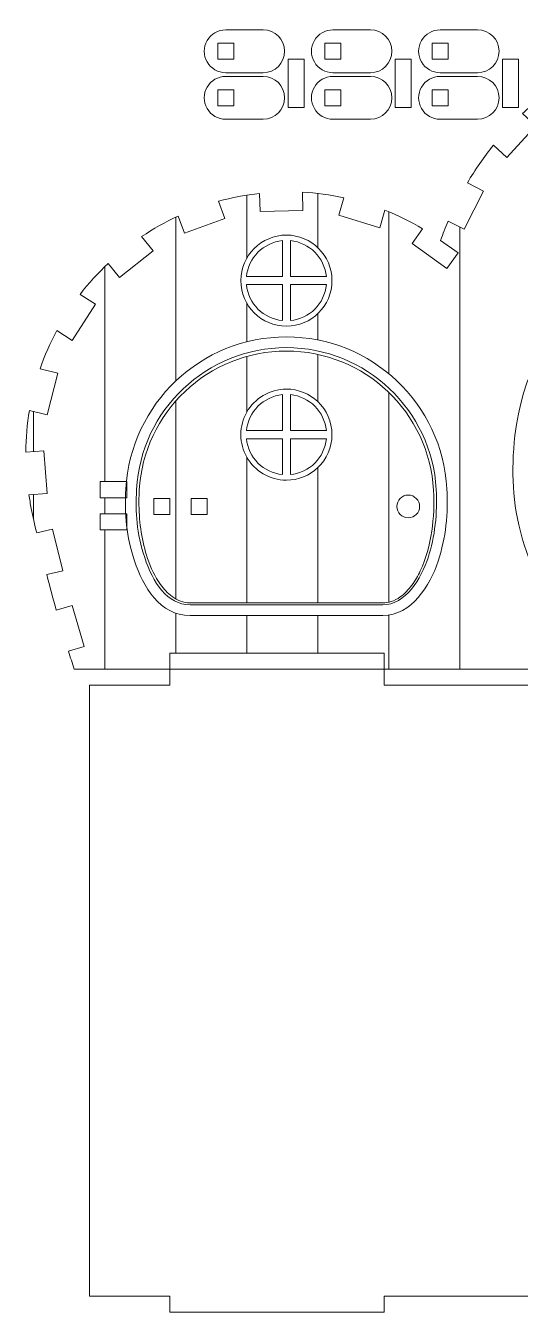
# Model space of a CAD drawing. Header units: millimetres. Extents: x -215 to 215, y -181 to 181.
# Drawn here: x -214.6 to -122.3, y -179.7 to 60.4 of the extents above; entities that cross this region are included whole.
import ezdxf

# ---------------------------------------------------------------- set-up
doc = ezdxf.new("R2010")
doc.units = ezdxf.units.MM
doc.header["$MEASUREMENT"] = 0
doc.layers.add('Camada 1', color=7, linetype='Continuous')

msp = doc.modelspace()

# ---------------------------------------------------------------- linework, layer by layer
at = {"layer": 'Camada 1', "color": 250, "lineweight": 20}
for points in [[(-165.6465, 45.1227), (-162.6465, 45.1227), (-162.6465, 54.1227), (-165.6465, 54.1227), (-165.6465, 45.1227)], [(-145.644, 45.1227), (-142.644, 45.1227), (-142.644, 54.1227), (-145.644, 54.1227), (-145.644, 45.1227)], [(-125.6415, 45.1227), (-122.6415, 45.1227), (-122.6415, 54.1227), (-125.6415, 54.1227), (-125.6415, 45.1227)]]:
    msp.add_lwpolyline(points, close=True, dxfattribs=at)
for points, knots in [([(-60.5474, -59.7019), (-60.5474, -59.7019), (-13.3852, -59.7019), (-13.3852, -59.7019), (-13.3852, -59.7019), (-13.3852, -59.7019), (-13.3852, -56.7019), (-13.3852, -56.7019), (-13.3852, -56.7019), (-13.3852, -56.7019), (26.6148, -56.7019), (26.6148, -56.7019), (26.6148, -56.7019), (26.6148, -56.7019), (26.6148, -59.7019), (26.6148, -59.7019), (26.6148, -59.7019), (26.6148, -59.7019), (44.4526, -59.7019), (44.4526, -59.7019), (44.4526, -59.7019), (44.8131, -58.5921), (45.1669, -57.4801), (45.5141, -56.366), (45.5141, -56.366), (45.5141, -56.366), (42.5714, -55.4935), (42.5714, -55.4935), (42.5714, -55.4935), (42.5714, -55.4935), (44.8456, -47.8235), (44.8456, -47.8235), (44.8456, -47.8235), (44.8456, -47.8235), (47.7883, -48.6961), (47.7883, -48.6961), (47.7883, -48.6961), (48.4104, -46.4871), (49.0062, -44.2709), (49.5757, -42.0478), (49.5757, -42.0478), (49.5757, -42.0478), (46.5931, -41.3266), (46.5931, -41.3266), (46.5931, -41.3266), (46.5931, -41.3266), (48.4732, -33.5507), (48.4732, -33.5507), (48.4732, -33.5507), (48.4732, -33.5507), (51.4539, -34.2714), (51.4539, -34.2714), (51.4539, -34.2714), (51.7991, -32.7509), (52.132, -31.2277), (52.4526, -29.7019), (52.4526, -29.7019), (52.6285, -28.8647), (52.7825, -28.0231), (52.9143, -27.1778), (52.9143, -27.1778), (52.9143, -27.1778), (49.5143, -26.9242), (49.5143, -26.9242), (49.5143, -26.9242), (49.5143, -26.9242), (50.1093, -18.9464), (50.1093, -18.9464), (50.1093, -18.9464), (50.1093, -18.9464), (53.4979, -19.1992), (53.4979, -19.1992), (53.4979, -19.1992), (53.4752, -16.5892), (53.244, -13.9853), (52.8065, -11.4122), (52.8065, -11.4122), (52.8065, -11.4122), (49.5007, -12.2521), (49.5007, -12.2521), (49.5007, -12.2521), (49.5007, -12.2521), (47.5307, -4.4985), (47.5307, -4.4985), (47.5307, -4.4985), (47.5307, -4.4985), (50.8262, -3.6612), (50.8262, -3.6612), (50.8262, -3.6612), (49.9758, -1.1936), (48.9296, 1.2021), (47.6977, 3.5031), (47.6977, 3.5031), (47.6977, 3.5031), (44.8289, 1.6564), (44.8289, 1.6564), (44.8289, 1.6564), (44.8289, 1.6564), (40.4987, 8.3832), (40.4987, 8.3832), (40.4987, 8.3832), (40.4987, 8.3832), (43.3584, 10.224), (43.3584, 10.224), (43.3584, 10.224), (41.7684, 12.2939), (40.0155, 14.2334), (38.1165, 16.0241), (38.1165, 16.0241), (38.1165, 16.0241), (35.9822, 13.3615), (35.9822, 13.3615), (35.9822, 13.3615), (35.9822, 13.3615), (29.7401, 18.365), (29.7401, 18.365), (29.7401, 18.365), (29.7401, 18.365), (31.8675, 21.0191), (31.8675, 21.0191), (31.8675, 21.0191), (29.7024, 22.4769), (27.4243, 23.7595), (25.0549, 24.8544), (25.0549, 24.8544), (25.0549, 24.8544), (23.8765, 21.6515), (23.8765, 21.6515), (23.8765, 21.6515), (23.8765, 21.6515), (16.3685, 24.4138), (16.3685, 24.4138), (16.3685, 24.4138), (16.3685, 24.4138), (17.5431, 27.6063), (17.5431, 27.6063), (17.5431, 27.6063), (15.0271, 28.3011), (12.4597, 28.7938), (9.8652, 29.0796), (9.8652, 29.0796), (9.8652, 29.0796), (9.7649, 25.6681), (9.7649, 25.6681), (9.7649, 25.6681), (9.7649, 25.6681), (1.7683, 25.9033), (1.7683, 25.9033), (1.7683, 25.9033), (1.7683, 25.9033), (1.8683, 29.3035), (1.8683, 29.3035), (1.8683, 29.3035), (-0.7381, 29.1633), (-3.3291, 28.8151), (-5.88, 28.2622), (-5.88, 28.2622), (-5.88, 28.2622), (-4.8919, 24.9958), (-4.8919, 24.9958), (-4.8919, 24.9958), (-4.8919, 24.9958), (-12.5492, 22.6795), (-12.5492, 22.6795), (-12.5492, 22.6795), (-12.5492, 22.6795), (-13.534, 25.935), (-13.534, 25.935), (-13.534, 25.935), (-15.9609, 24.9744), (-18.3071, 23.8214), (-20.5504, 22.487), (-20.5504, 22.487), (-20.5504, 22.487), (-18.5765, 19.7039), (-18.5765, 19.7039), (-18.5765, 19.7039), (-18.5765, 19.7039), (-25.102, 15.0759), (-25.102, 15.0759), (-25.102, 15.0759), (-25.102, 15.0759), (-27.173, 17.996), (-27.173, 17.996), (-27.173, 17.996), (-27.173, 17.996), (-23.9129, 20.3081), (-23.9129, 20.3081), (-23.9129, 20.3081), (-24.3278, 21.4941), (-24.7799, 22.6667), (-25.2684, 23.8243), (-25.2684, 23.8243), (-25.2684, 23.8243), (-28.2893, 22.3047), (-28.2893, 22.3047), (-28.2893, 22.3047), (-28.2893, 22.3047), (-31.8843, 29.4515), (-31.8843, 29.4515), (-31.8843, 29.4515), (-31.8843, 29.4515), (-28.8633, 30.9711), (-28.8633, 30.9711), (-28.8633, 30.9711), (-30.3123, 33.4284), (-31.9347, 35.7793), (-33.7181, 38.0058), (-33.7181, 38.0058), (-33.7181, 38.0058), (-36.2106, 35.7205), (-36.2106, 35.7205), (-36.2106, 35.7205), (-36.2106, 35.7205), (-41.6171, 41.6171), (-41.6171, 41.6171), (-41.6171, 41.6171), (-41.6171, 41.6171), (-39.1246, 43.9024), (-39.1246, 43.9024), (-39.1246, 43.9024), (-41.1884, 45.8718), (-43.39, 47.6916), (-45.7127, 49.3478), (-45.7127, 49.3478), (-45.7127, 49.3478), (-47.488, 46.4698), (-47.488, 46.4698), (-47.488, 46.4698), (-47.488, 46.4698), (-54.2968, 50.6698), (-54.2968, 50.6698), (-54.2968, 50.6698), (-54.2968, 50.6698), (-52.5215, 53.5479), (-52.5215, 53.5479), (-52.5215, 53.5479), (-55.0439, 54.8804), (-57.6581, 56.0313), (-60.3442, 56.9919), (-60.3442, 56.9919), (-60.3442, 56.9919), (-61.268, 53.7389), (-61.268, 53.7389), (-61.268, 53.7389), (-61.268, 53.7389), (-68.9637, 55.9245), (-68.9637, 55.9245), (-68.9637, 55.9245), (-68.9637, 55.9245), (-68.0399, 59.1774), (-68.0399, 59.1774), (-68.0399, 59.1774), (-70.8299, 59.7721), (-73.6588, 60.167), (-76.505, 60.3592), (-76.505, 60.3592), (-76.505, 60.3592), (-76.5074, 56.9776), (-76.5074, 56.9776), (-76.5074, 56.9776), (-76.5074, 56.9776), (-84.5074, 56.9833), (-84.5074, 56.9833), (-84.5074, 56.9833), (-84.5074, 56.9833), (-84.505, 60.3649), (-84.505, 60.3649), (-84.505, 60.3649), (-87.3515, 60.1767), (-90.181, 59.7858), (-92.9719, 59.1951), (-92.9719, 59.1951), (-92.9719, 59.1951), (-92.0526, 55.9408), (-92.0526, 55.9408), (-92.0526, 55.9408), (-92.0526, 55.9408), (-99.7514, 53.7661), (-99.7514, 53.7661), (-99.7514, 53.7661), (-99.7514, 53.7661), (-100.6706, 57.0204), (-100.6706, 57.0204), (-100.6706, 57.0204), (-103.3581, 56.0636), (-105.9739, 54.9164), (-108.4982, 53.5875), (-108.4982, 53.5875), (-108.4982, 53.5875), (-106.7269, 50.7069), (-106.7269, 50.7069), (-106.7269, 50.7069), (-106.7269, 50.7069), (-113.5416, 46.5165), (-113.5416, 46.5165), (-113.5416, 46.5165), (-113.5416, 46.5165), (-115.3129, 49.3971), (-115.3129, 49.3971), (-115.3129, 49.3971), (-117.638, 47.7441), (-119.8422, 45.9275), (-121.9087, 43.961), (-121.9087, 43.961), (-121.9087, 43.961), (-119.4195, 41.6721), (-119.4195, 41.6721), (-119.4195, 41.6721), (-119.4195, 41.6721), (-124.8343, 35.7832), (-124.8343, 35.7832), (-124.8343, 35.7832), (-124.8343, 35.7832), (-127.3236, 38.072), (-127.3236, 38.072), (-127.3236, 38.072), (-129.1101, 35.848), (-130.7358, 33.4995), (-132.1883, 31.0442), (-132.1883, 31.0442), (-132.1883, 31.0442), (-129.1695, 29.5203), (-129.1695, 29.5203), (-129.1695, 29.5203), (-129.1695, 29.5203), (-132.7746, 22.3787), (-132.7746, 22.3787), (-132.7746, 22.3787), (-132.7746, 22.3787), (-135.7933, 23.9025), (-135.7933, 23.9025), (-135.7933, 23.9025), (-136.2942, 22.7204), (-136.757, 21.5224), (-137.181, 20.3106), (-137.181, 20.3106), (-137.181, 20.3106), (-133.918, 17.996), (-133.918, 17.996), (-133.918, 17.996), (-133.918, 17.996), (-135.9893, 15.076), (-135.9893, 15.076), (-135.9893, 15.076), (-135.9893, 15.076), (-142.5143, 19.7045), (-142.5143, 19.7045), (-142.5143, 19.7045), (-142.5143, 19.7045), (-140.5417, 22.4854), (-140.5417, 22.4854), (-140.5417, 22.4854), (-142.785, 23.82), (-145.1313, 24.9732), (-147.5583, 25.934), (-147.5583, 25.934), (-147.5583, 25.934), (-148.5423, 22.6816), (-148.5423, 22.6816), (-148.5423, 22.6816), (-148.5423, 22.6816), (-156.1996, 24.9983), (-156.1996, 24.9983), (-156.1996, 24.9983), (-156.1996, 24.9983), (-155.2122, 28.2617), (-155.2122, 28.2617), (-155.2122, 28.2617), (-157.7632, 28.8147), (-160.3543, 29.1631), (-162.9608, 29.3034), (-162.9608, 29.3034), (-162.9608, 29.3034), (-162.861, 25.9068), (-162.861, 25.9068), (-162.861, 25.9068), (-162.861, 25.9068), (-170.8575, 25.6718), (-170.8575, 25.6718), (-170.8575, 25.6718), (-170.8575, 25.6718), (-170.9577, 29.0798), (-170.9577, 29.0798), (-170.9577, 29.0798), (-173.5522, 28.7941), (-176.1198, 28.3016), (-178.6359, 27.6069), (-178.6359, 27.6069), (-178.6359, 27.6069), (-177.4626, 24.4178), (-177.4626, 24.4178), (-177.4626, 24.4178), (-177.4626, 24.4178), (-184.9705, 21.6555), (-184.9705, 21.6555), (-184.9705, 21.6555), (-184.9705, 21.6555), (-186.1478, 24.8553), (-186.1478, 24.8553), (-186.1478, 24.8553), (-188.5173, 23.7604), (-190.7956, 22.4779), (-192.9608, 21.0201), (-192.9608, 21.0201), (-192.9608, 21.0201), (-190.8355, 18.3688), (-190.8355, 18.3688), (-190.8355, 18.3688), (-190.8355, 18.3688), (-197.0775, 13.3651), (-197.0775, 13.3651), (-197.0775, 13.3651), (-197.0775, 13.3651), (-199.21, 16.0254), (-199.21, 16.0254), (-199.21, 16.0254), (-201.1091, 14.2347), (-202.8622, 12.2951), (-204.4523, 10.2251), (-204.4523, 10.2251), (-204.4523, 10.2251), (-201.595, 8.386), (-201.595, 8.386), (-201.595, 8.386), (-201.595, 8.386), (-205.9249, 1.659), (-205.9249, 1.659), (-205.9249, 1.659), (-205.9249, 1.659), (-208.7918, 3.5043), (-208.7918, 3.5043), (-208.7918, 3.5043), (-210.024, 1.2032), (-211.0703, -1.1927), (-211.9207, -3.6605), (-211.9207, -3.6605), (-211.9207, -3.6605), (-208.6273, -4.497), (-208.6273, -4.497), (-208.6273, -4.497), (-208.6273, -4.497), (-210.5966, -12.2508), (-210.5966, -12.2508), (-210.5966, -12.2508), (-210.5966, -12.2508), (-213.9012, -11.4115), (-213.9012, -11.4115), (-213.9012, -11.4115), (-214.3388, -13.9848), (-214.57, -16.589), (-214.5927, -19.1992), (-214.5927, -19.1992), (-214.5927, -19.1992), (-211.2041, -18.9464), (-211.2041, -18.9464), (-211.2041, -18.9464), (-211.2041, -18.9464), (-210.6091, -26.9242), (-210.6091, -26.9242), (-210.6091, -26.9242), (-210.6091, -26.9242), (-214.0091, -27.1778), (-214.0091, -27.1778), (-214.0091, -27.1778), (-213.8773, -28.0231), (-213.7233, -28.8647), (-213.5474, -29.7019), (-213.5474, -29.7019), (-213.2268, -31.2277), (-212.8939, -32.7509), (-212.5487, -34.2714), (-212.5487, -34.2714), (-212.5487, -34.2714), (-209.568, -33.5507), (-209.568, -33.5507), (-209.568, -33.5507), (-209.568, -33.5507), (-207.6879, -41.3266), (-207.6879, -41.3266), (-207.6879, -41.3266), (-207.6879, -41.3266), (-210.6705, -42.0478), (-210.6705, -42.0478), (-210.6705, -42.0478), (-210.101, -44.2709), (-209.5052, -46.4871), (-208.8831, -48.6961), (-208.8831, -48.6961), (-208.8831, -48.6961), (-205.9404, -47.8235), (-205.9404, -47.8235), (-205.9404, -47.8235), (-205.9404, -47.8235), (-203.6662, -55.4935), (-203.6662, -55.4935), (-203.6662, -55.4935), (-203.6662, -55.4935), (-206.6089, -56.366), (-206.6089, -56.366), (-206.6089, -56.366), (-206.2617, -57.4801), (-205.9079, -58.5921), (-205.5474, -59.7019), (-205.5474, -59.7019), (-205.5474, -59.7019), (-187.7096, -59.7019), (-187.7096, -59.7019), (-187.7096, -59.7019), (-187.7096, -59.7019), (-187.7096, -56.7019), (-187.7096, -56.7019), (-187.7096, -56.7019), (-187.7096, -56.7019), (-147.7096, -56.7019), (-147.7096, -56.7019), (-147.7096, -56.7019), (-147.7096, -56.7019), (-147.7096, -59.7019), (-147.7096, -59.7019), (-147.7096, -59.7019), (-147.7096, -59.7019), (-100.5474, -59.7019), (-100.5474, -59.7019), (-100.5474, -59.7019), (-100.5474, -59.7019), (-100.5474, -56.7019), (-100.5474, -56.7019), (-100.5474, -56.7019), (-100.5474, -56.7019), (-60.5474, -56.7019), (-60.5474, -56.7019), (-60.5474, -56.7019), (-60.5474, -56.7019), (-60.5474, -59.7019), (-60.5474, -59.7019)], [0, 0, 0, 0, 0.00740741, 0.00740741, 0.00740741, 0.00740741, 0.01481481, 0.01481481, 0.01481481, 0.01481481, 0.02222222, 0.02222222, 0.02222222, 0.02222222, 0.02962963, 0.02962963, 0.02962963, 0.02962963, 0.03703704, 0.03703704, 0.03703704, 0.03703704, 0.04444444, 0.04444444, 0.04444444, 0.04444444, 0.05185185, 0.05185185, 0.05185185, 0.05185185, 0.05925926, 0.05925926, 0.05925926, 0.05925926, 0.06666667, 0.06666667, 0.06666667, 0.06666667, 0.07407407, 0.07407407, 0.07407407, 0.07407407, 0.08148148, 0.08148148, 0.08148148, 0.08148148, 0.08888889, 0.08888889, 0.08888889, 0.08888889, 0.0962963, 0.0962963, 0.0962963, 0.0962963, 0.1037037, 0.1037037, 0.1037037, 0.1037037, 0.11111111, 0.11111111, 0.11111111, 0.11111111, 0.11851852, 0.11851852, 0.11851852, 0.11851852, 0.12592593, 0.12592593, 0.12592593, 0.12592593, 0.13333333, 0.13333333, 0.13333333, 0.13333333, 0.14074074, 0.14074074, 0.14074074, 0.14074074, 0.14814815, 0.14814815, 0.14814815, 0.14814815, 0.15555556, 0.15555556, 0.15555556, 0.15555556, 0.16296296, 0.16296296, 0.16296296, 0.16296296, 0.17037037, 0.17037037, 0.17037037, 0.17037037, 0.17777778, 0.17777778, 0.17777778, 0.17777778, 0.18518519, 0.18518519, 0.18518519, 0.18518519, 0.19259259, 0.19259259, 0.19259259, 0.19259259, 0.2, 0.2, 0.2, 0.2, 0.20740741, 0.20740741, 0.20740741, 0.20740741, 0.21481481, 0.21481481, 0.21481481, 0.21481481, 0.22222222, 0.22222222, 0.22222222, 0.22222222, 0.22962963, 0.22962963, 0.22962963, 0.22962963, 0.23703704, 0.23703704, 0.23703704, 0.23703704, 0.24444444, 0.24444444, 0.24444444, 0.24444444, 0.25185185, 0.25185185, 0.25185185, 0.25185185, 0.25925926, 0.25925926, 0.25925926, 0.25925926, 0.26666667, 0.26666667, 0.26666667, 0.26666667, 0.27407407, 0.27407407, 0.27407407, 0.27407407, 0.28148148, 0.28148148, 0.28148148, 0.28148148, 0.28888889, 0.28888889, 0.28888889, 0.28888889, 0.2962963, 0.2962963, 0.2962963, 0.2962963, 0.3037037, 0.3037037, 0.3037037, 0.3037037, 0.31111111, 0.31111111, 0.31111111, 0.31111111, 0.31851852, 0.31851852, 0.31851852, 0.31851852, 0.32592593, 0.32592593, 0.32592593, 0.32592593, 0.33333333, 0.33333333, 0.33333333, 0.33333333, 0.34074074, 0.34074074, 0.34074074, 0.34074074, 0.34814815, 0.34814815, 0.34814815, 0.34814815, 0.35555556, 0.35555556, 0.35555556, 0.35555556, 0.36296296, 0.36296296, 0.36296296, 0.36296296, 0.37037037, 0.37037037, 0.37037037, 0.37037037, 0.37777778, 0.37777778, 0.37777778, 0.37777778, 0.38518519, 0.38518519, 0.38518519, 0.38518519, 0.39259259, 0.39259259, 0.39259259, 0.39259259, 0.4, 0.4, 0.4, 0.4, 0.40740741, 0.40740741, 0.40740741, 0.40740741, 0.41481481, 0.41481481, 0.41481481, 0.41481481, 0.42222222, 0.42222222, 0.42222222, 0.42222222, 0.42962963, 0.42962963, 0.42962963, 0.42962963, 0.43703704, 0.43703704, 0.43703704, 0.43703704, 0.44444444, 0.44444444, 0.44444444, 0.44444444, 0.45185185, 0.45185185, 0.45185185, 0.45185185, 0.45925926, 0.45925926, 0.45925926, 0.45925926, 0.46666667, 0.46666667, 0.46666667, 0.46666667, 0.47407407, 0.47407407, 0.47407407, 0.47407407, 0.48148148, 0.48148148, 0.48148148, 0.48148148, 0.48888889, 0.48888889, 0.48888889, 0.48888889, 0.4962963, 0.4962963, 0.4962963, 0.4962963, 0.5037037, 0.5037037, 0.5037037, 0.5037037, 0.51111111, 0.51111111, 0.51111111, 0.51111111, 0.51851852, 0.51851852, 0.51851852, 0.51851852, 0.52592593, 0.52592593, 0.52592593, 0.52592593, 0.53333333, 0.53333333, 0.53333333, 0.53333333, 0.54074074, 0.54074074, 0.54074074, 0.54074074, 0.54814815, 0.54814815, 0.54814815, 0.54814815, 0.55555556, 0.55555556, 0.55555556, 0.55555556, 0.56296296, 0.56296296, 0.56296296, 0.56296296, 0.57037037, 0.57037037, 0.57037037, 0.57037037, 0.57777778, 0.57777778, 0.57777778, 0.57777778, 0.58518519, 0.58518519, 0.58518519, 0.58518519, 0.59259259, 0.59259259, 0.59259259, 0.59259259, 0.6, 0.6, 0.6, 0.6, 0.60740741, 0.60740741, 0.60740741, 0.60740741, 0.61481481, 0.61481481, 0.61481481, 0.61481481, 0.62222222, 0.62222222, 0.62222222, 0.62222222, 0.62962963, 0.62962963, 0.62962963, 0.62962963, 0.63703704, 0.63703704, 0.63703704, 0.63703704, 0.64444444, 0.64444444, 0.64444444, 0.64444444, 0.65185185, 0.65185185, 0.65185185, 0.65185185, 0.65925926, 0.65925926, 0.65925926, 0.65925926, 0.66666667, 0.66666667, 0.66666667, 0.66666667, 0.67407407, 0.67407407, 0.67407407, 0.67407407, 0.68148148, 0.68148148, 0.68148148, 0.68148148, 0.68888889, 0.68888889, 0.68888889, 0.68888889, 0.6962963, 0.6962963, 0.6962963, 0.6962963, 0.7037037, 0.7037037, 0.7037037, 0.7037037, 0.71111111, 0.71111111, 0.71111111, 0.71111111, 0.71851852, 0.71851852, 0.71851852, 0.71851852, 0.72592593, 0.72592593, 0.72592593, 0.72592593, 0.73333333, 0.73333333, 0.73333333, 0.73333333, 0.74074074, 0.74074074, 0.74074074, 0.74074074, 0.74814815, 0.74814815, 0.74814815, 0.74814815, 0.75555556, 0.75555556, 0.75555556, 0.75555556, 0.76296296, 0.76296296, 0.76296296, 0.76296296, 0.77037037, 0.77037037, 0.77037037, 0.77037037, 0.77777778, 0.77777778, 0.77777778, 0.77777778, 0.78518519, 0.78518519, 0.78518519, 0.78518519, 0.79259259, 0.79259259, 0.79259259, 0.79259259, 0.8, 0.8, 0.8, 0.8, 0.80740741, 0.80740741, 0.80740741, 0.80740741, 0.81481481, 0.81481481, 0.81481481, 0.81481481, 0.82222222, 0.82222222, 0.82222222, 0.82222222, 0.82962963, 0.82962963, 0.82962963, 0.82962963, 0.83703704, 0.83703704, 0.83703704, 0.83703704, 0.84444444, 0.84444444, 0.84444444, 0.84444444, 0.85185185, 0.85185185, 0.85185185, 0.85185185, 0.85925926, 0.85925926, 0.85925926, 0.85925926, 0.86666667, 0.86666667, 0.86666667, 0.86666667, 0.87407407, 0.87407407, 0.87407407, 0.87407407, 0.88148148, 0.88148148, 0.88148148, 0.88148148, 0.88888889, 0.88888889, 0.88888889, 0.88888889, 0.8962963, 0.8962963, 0.8962963, 0.8962963, 0.9037037, 0.9037037, 0.9037037, 0.9037037, 0.91111111, 0.91111111, 0.91111111, 0.91111111, 0.91851852, 0.91851852, 0.91851852, 0.91851852, 0.92592593, 0.92592593, 0.92592593, 0.92592593, 0.93333333, 0.93333333, 0.93333333, 0.93333333, 0.94074074, 0.94074074, 0.94074074, 0.94074074, 0.94814815, 0.94814815, 0.94814815, 0.94814815, 0.95555556, 0.95555556, 0.95555556, 0.95555556, 0.96296296, 0.96296296, 0.96296296, 0.96296296, 0.97037037, 0.97037037, 0.97037037, 0.97037037, 0.97777778, 0.97777778, 0.97777778, 0.97777778, 0.98518519, 0.98518519, 0.98518519, 0.98518519, 1, 1, 1, 1]), ([(-177.2774, 51.6022), (-177.2774, 51.6022), (-170.2774, 51.6022), (-170.2774, 51.6022), (-170.2774, 51.6022), (-168.0683, 51.6022), (-166.2774, 53.3931), (-166.2774, 55.6022), (-166.2774, 55.6022), (-166.2774, 57.8113), (-168.0682, 59.6022), (-170.2774, 59.6022), (-170.2774, 59.6022), (-170.2774, 59.6022), (-177.2774, 59.6022), (-177.2774, 59.6022), (-177.2774, 59.6022), (-178.7065, 59.6022), (-180.027, 58.8398), (-180.7415, 57.6022), (-180.7415, 57.6022), (-181.456, 56.3646), (-181.456, 54.8398), (-180.7415, 53.6022), (-180.7415, 53.6022), (-180.027, 52.3646), (-178.7065, 51.6022), (-177.2774, 51.6022)], [0, 0, 0, 0, 0.125, 0.125, 0.125, 0.125, 0.25, 0.25, 0.25, 0.25, 0.375, 0.375, 0.375, 0.375, 0.5, 0.5, 0.5, 0.5, 0.625, 0.625, 0.625, 0.625, 0.75, 0.75, 0.75, 0.75, 1, 1, 1, 1]), ([(-157.2749, 51.6022), (-157.2749, 51.6022), (-150.2749, 51.6022), (-150.2749, 51.6022), (-150.2749, 51.6022), (-148.0658, 51.6022), (-146.2749, 53.3931), (-146.2749, 55.6022), (-146.2749, 55.6022), (-146.2749, 57.8113), (-148.0657, 59.6022), (-150.2749, 59.6022), (-150.2749, 59.6022), (-150.2749, 59.6022), (-157.2749, 59.6022), (-157.2749, 59.6022), (-157.2749, 59.6022), (-158.704, 59.6022), (-160.0245, 58.8398), (-160.739, 57.6022), (-160.739, 57.6022), (-161.4535, 56.3646), (-161.4535, 54.8398), (-160.739, 53.6022), (-160.739, 53.6022), (-160.0245, 52.3646), (-158.704, 51.6022), (-157.2749, 51.6022)], [0, 0, 0, 0, 0.125, 0.125, 0.125, 0.125, 0.25, 0.25, 0.25, 0.25, 0.375, 0.375, 0.375, 0.375, 0.5, 0.5, 0.5, 0.5, 0.625, 0.625, 0.625, 0.625, 0.75, 0.75, 0.75, 0.75, 1, 1, 1, 1]), ([(-137.2724, 51.6022), (-137.2724, 51.6022), (-130.2724, 51.6022), (-130.2724, 51.6022), (-130.2724, 51.6022), (-128.0633, 51.6022), (-126.2724, 53.3931), (-126.2724, 55.6022), (-126.2724, 55.6022), (-126.2724, 57.8113), (-128.0632, 59.6022), (-130.2724, 59.6022), (-130.2724, 59.6022), (-130.2724, 59.6022), (-137.2724, 59.6022), (-137.2724, 59.6022), (-137.2724, 59.6022), (-138.7015, 59.6022), (-140.022, 58.8398), (-140.7365, 57.6022), (-140.7365, 57.6022), (-141.451, 56.3646), (-141.451, 54.8398), (-140.7365, 53.6022), (-140.7365, 53.6022), (-140.022, 52.3646), (-138.7015, 51.6022), (-137.2724, 51.6022)], [0, 0, 0, 0, 0.125, 0.125, 0.125, 0.125, 0.25, 0.25, 0.25, 0.25, 0.375, 0.375, 0.375, 0.375, 0.5, 0.5, 0.5, 0.5, 0.625, 0.625, 0.625, 0.625, 0.75, 0.75, 0.75, 0.75, 1, 1, 1, 1]), ([(-175.7774, 57.1022), (-175.7774, 57.1022), (-175.7774, 54.1022), (-175.7774, 54.1022), (-175.7774, 54.1022), (-175.7774, 54.1022), (-178.7774, 54.1022), (-178.7774, 54.1022), (-178.7774, 54.1022), (-178.7774, 54.1022), (-178.7774, 57.1022), (-178.7774, 57.1022), (-178.7774, 57.1022), (-178.7774, 57.1022), (-175.7774, 57.1022), (-175.7774, 57.1022)], [0, 0, 0, 0, 0.2, 0.2, 0.2, 0.2, 0.4, 0.4, 0.4, 0.4, 0.6, 0.6, 0.6, 0.6, 1, 1, 1, 1]), ([(-155.7749, 57.1022), (-155.7749, 57.1022), (-155.7749, 54.1022), (-155.7749, 54.1022), (-155.7749, 54.1022), (-155.7749, 54.1022), (-158.7749, 54.1022), (-158.7749, 54.1022), (-158.7749, 54.1022), (-158.7749, 54.1022), (-158.7749, 57.1022), (-158.7749, 57.1022), (-158.7749, 57.1022), (-158.7749, 57.1022), (-155.7749, 57.1022), (-155.7749, 57.1022)], [0, 0, 0, 0, 0.2, 0.2, 0.2, 0.2, 0.4, 0.4, 0.4, 0.4, 0.6, 0.6, 0.6, 0.6, 1, 1, 1, 1]), ([(-135.7724, 57.1022), (-135.7724, 57.1022), (-135.7724, 54.1022), (-135.7724, 54.1022), (-135.7724, 54.1022), (-135.7724, 54.1022), (-138.7724, 54.1022), (-138.7724, 54.1022), (-138.7724, 54.1022), (-138.7724, 54.1022), (-138.7724, 57.1022), (-138.7724, 57.1022), (-138.7724, 57.1022), (-138.7724, 57.1022), (-135.7724, 57.1022), (-135.7724, 57.1022)], [0, 0, 0, 0, 0.2, 0.2, 0.2, 0.2, 0.4, 0.4, 0.4, 0.4, 0.6, 0.6, 0.6, 0.6, 1, 1, 1, 1]), ([(-177.2774, 42.9143), (-177.2774, 42.9143), (-170.2774, 42.9143), (-170.2774, 42.9143), (-170.2774, 42.9143), (-168.0683, 42.9143), (-166.2774, 44.7052), (-166.2774, 46.9143), (-166.2774, 46.9143), (-166.2774, 49.1234), (-168.0682, 50.9143), (-170.2774, 50.9143), (-170.2774, 50.9143), (-170.2774, 50.9143), (-177.2774, 50.9143), (-177.2774, 50.9143), (-177.2774, 50.9143), (-178.7065, 50.9143), (-180.027, 50.1519), (-180.7415, 48.9143), (-180.7415, 48.9143), (-181.456, 47.6767), (-181.456, 46.1519), (-180.7415, 44.9143), (-180.7415, 44.9143), (-180.027, 43.6767), (-178.7065, 42.9143), (-177.2774, 42.9143)], [0, 0, 0, 0, 0.125, 0.125, 0.125, 0.125, 0.25, 0.25, 0.25, 0.25, 0.375, 0.375, 0.375, 0.375, 0.5, 0.5, 0.5, 0.5, 0.625, 0.625, 0.625, 0.625, 0.75, 0.75, 0.75, 0.75, 1, 1, 1, 1]), ([(-157.2749, 42.9143), (-157.2749, 42.9143), (-150.2749, 42.9143), (-150.2749, 42.9143), (-150.2749, 42.9143), (-148.0658, 42.9143), (-146.2749, 44.7052), (-146.2749, 46.9143), (-146.2749, 46.9143), (-146.2749, 49.1234), (-148.0657, 50.9143), (-150.2749, 50.9143), (-150.2749, 50.9143), (-150.2749, 50.9143), (-157.2749, 50.9143), (-157.2749, 50.9143), (-157.2749, 50.9143), (-158.704, 50.9143), (-160.0245, 50.1519), (-160.739, 48.9143), (-160.739, 48.9143), (-161.4535, 47.6767), (-161.4535, 46.1519), (-160.739, 44.9143), (-160.739, 44.9143), (-160.0245, 43.6767), (-158.704, 42.9143), (-157.2749, 42.9143)], [0, 0, 0, 0, 0.125, 0.125, 0.125, 0.125, 0.25, 0.25, 0.25, 0.25, 0.375, 0.375, 0.375, 0.375, 0.5, 0.5, 0.5, 0.5, 0.625, 0.625, 0.625, 0.625, 0.75, 0.75, 0.75, 0.75, 1, 1, 1, 1]), ([(-137.2724, 42.9143), (-137.2724, 42.9143), (-130.2724, 42.9143), (-130.2724, 42.9143), (-130.2724, 42.9143), (-128.0633, 42.9143), (-126.2724, 44.7052), (-126.2724, 46.9143), (-126.2724, 46.9143), (-126.2724, 49.1234), (-128.0632, 50.9143), (-130.2724, 50.9143), (-130.2724, 50.9143), (-130.2724, 50.9143), (-137.2724, 50.9143), (-137.2724, 50.9143), (-137.2724, 50.9143), (-138.7015, 50.9143), (-140.022, 50.1519), (-140.7365, 48.9143), (-140.7365, 48.9143), (-141.451, 47.6767), (-141.451, 46.1519), (-140.7365, 44.9143), (-140.7365, 44.9143), (-140.022, 43.6767), (-138.7015, 42.9143), (-137.2724, 42.9143)], [0, 0, 0, 0, 0.125, 0.125, 0.125, 0.125, 0.25, 0.25, 0.25, 0.25, 0.375, 0.375, 0.375, 0.375, 0.5, 0.5, 0.5, 0.5, 0.625, 0.625, 0.625, 0.625, 0.75, 0.75, 0.75, 0.75, 1, 1, 1, 1]), ([(-175.7774, 48.4143), (-175.7774, 48.4143), (-175.7774, 45.4143), (-175.7774, 45.4143), (-175.7774, 45.4143), (-175.7774, 45.4143), (-178.7774, 45.4143), (-178.7774, 45.4143), (-178.7774, 45.4143), (-178.7774, 45.4143), (-178.7774, 48.4143), (-178.7774, 48.4143), (-178.7774, 48.4143), (-178.7774, 48.4143), (-175.7774, 48.4143), (-175.7774, 48.4143)], [0, 0, 0, 0, 0.2, 0.2, 0.2, 0.2, 0.4, 0.4, 0.4, 0.4, 0.6, 0.6, 0.6, 0.6, 1, 1, 1, 1]), ([(-155.7749, 48.4143), (-155.7749, 48.4143), (-155.7749, 45.4143), (-155.7749, 45.4143), (-155.7749, 45.4143), (-155.7749, 45.4143), (-158.7749, 45.4143), (-158.7749, 45.4143), (-158.7749, 45.4143), (-158.7749, 45.4143), (-158.7749, 48.4143), (-158.7749, 48.4143), (-158.7749, 48.4143), (-158.7749, 48.4143), (-155.7749, 48.4143), (-155.7749, 48.4143)], [0, 0, 0, 0, 0.2, 0.2, 0.2, 0.2, 0.4, 0.4, 0.4, 0.4, 0.6, 0.6, 0.6, 0.6, 1, 1, 1, 1]), ([(-135.7724, 48.4143), (-135.7724, 48.4143), (-135.7724, 45.4143), (-135.7724, 45.4143), (-135.7724, 45.4143), (-135.7724, 45.4143), (-138.7724, 45.4143), (-138.7724, 45.4143), (-138.7724, 45.4143), (-138.7724, 45.4143), (-138.7724, 48.4143), (-138.7724, 48.4143), (-138.7724, 48.4143), (-138.7724, 48.4143), (-135.7724, 48.4143), (-135.7724, 48.4143)], [0, 0, 0, 0, 0.2, 0.2, 0.2, 0.2, 0.4, 0.4, 0.4, 0.4, 0.6, 0.6, 0.6, 0.6, 1, 1, 1, 1]), ([(-166.7015, 13.5481), (-166.7015, 13.5481), (-173.4139, 13.5481), (-173.4139, 13.5481), (-173.4139, 13.5481), (-173.0572, 17.097), (-170.2504, 19.9038), (-166.7015, 20.2605), (-166.7015, 20.2605), (-166.7015, 20.2605), (-166.7015, 13.5481), (-166.7015, 13.5481)], [0, 0, 0, 0, 0.25, 0.25, 0.25, 0.25, 0.5, 0.5, 0.5, 0.5, 1, 1, 1, 1]), ([(-165.2015, 20.2605), (-161.6525, 19.9038), (-158.8458, 17.097), (-158.4891, 13.5481), (-158.4891, 13.5481), (-158.4891, 13.5481), (-165.2015, 13.5481), (-165.2015, 13.5481), (-165.2015, 13.5481), (-165.2015, 13.5481), (-165.2015, 20.2605), (-165.2015, 20.2605)], [0, 0, 0, 0, 0.25, 0.25, 0.25, 0.25, 0.5, 0.5, 0.5, 0.5, 1, 1, 1, 1]), ([(-166.7015, 12.0481), (-166.7015, 12.0481), (-166.7015, 5.3357), (-166.7015, 5.3357), (-166.7015, 5.3357), (-170.2504, 5.6924), (-173.0572, 8.4992), (-173.4139, 12.0481), (-173.4139, 12.0481), (-173.4139, 12.0481), (-166.7015, 12.0481), (-166.7015, 12.0481)], [0, 0, 0, 0, 0.25, 0.25, 0.25, 0.25, 0.5, 0.5, 0.5, 0.5, 1, 1, 1, 1]), ([(-158.4891, 12.0481), (-158.8458, 8.4992), (-161.6525, 5.6924), (-165.2015, 5.3357), (-165.2015, 5.3357), (-165.2015, 5.3357), (-165.2015, 12.0481), (-165.2015, 12.0481), (-165.2015, 12.0481), (-165.2015, 12.0481), (-158.4891, 12.0481), (-158.4891, 12.0481)], [0, 0, 0, 0, 0.25, 0.25, 0.25, 0.25, 0.5, 0.5, 0.5, 0.5, 1, 1, 1, 1]), ([(-137.9947, -26.1463), (-137.7507, -30.5313), (-138.2373, -35.0436), (-139.515, -38.8978), (-139.515, -38.8978), (-140.7926, -42.7519), (-143.7242, -47.7019), (-147.9793, -47.7019), (-147.9793, -47.7019), (-147.9793, -47.7019), (-183.9237, -47.7019), (-183.9237, -47.7019), (-183.9237, -47.7019), (-188.196, -47.7019), (-190.8545, -43.5328), (-192.3928, -38.8834), (-192.3928, -38.8834), (-193.931, -34.234), (-194.152, -30.5281), (-193.9082, -26.1463), (-193.9082, -26.1463), (-193.0827, -11.3097), (-180.8111, 0.2981), (-165.9515, 0.2981), (-165.9515, 0.2981), (-151.0919, 0.2981), (-138.8203, -11.3097), (-137.9947, -26.1463)], [0, 0, 0, 0, 0.125, 0.125, 0.125, 0.125, 0.25, 0.25, 0.25, 0.25, 0.375, 0.375, 0.375, 0.375, 0.5, 0.5, 0.5, 0.5, 0.625, 0.625, 0.625, 0.625, 0.75, 0.75, 0.75, 0.75, 1, 1, 1, 1]), ([(-138.4939, -26.3091), (-139.3047, -11.7374), (-151.3572, -0.3369), (-165.9515, -0.3369), (-165.9515, -0.3369), (-180.5457, -0.3369), (-192.5982, -11.7374), (-193.409, -26.3091), (-193.409, -26.3091), (-193.4608, -27.2404), (-193.48, -28.1742), (-193.4648, -29.1068), (-193.4648, -29.1068), (-193.4101, -32.465), (-192.9336, -35.8728), (-191.8538, -39.0532), (-191.8538, -39.0532), (-191.2721, -40.7663), (-190.5027, -42.4498), (-189.4418, -43.9152), (-189.4418, -43.9152), (-188.8374, -44.7501), (-188.1272, -45.5317), (-187.2967, -46.1419), (-187.2967, -46.1419), (-186.8111, -46.4987), (-186.2769, -46.8021), (-185.7119, -47.0115), (-185.7119, -47.0115), (-185.1438, -47.222), (-184.5295, -47.3369), (-183.9237, -47.3369), (-183.9237, -47.3369), (-183.9237, -47.3369), (-147.9793, -47.3369), (-147.9793, -47.3369), (-147.9793, -47.3369), (-147.4542, -47.3369), (-146.9233, -47.2518), (-146.4233, -47.0917), (-146.4233, -47.0917), (-145.8151, -46.8969), (-145.2378, -46.5901), (-144.7164, -46.2213), (-144.7164, -46.2213), (-143.8724, -45.6243), (-143.1493, -44.848), (-142.5351, -44.0164), (-142.5351, -44.0164), (-141.9247, -43.1898), (-141.4096, -42.2892), (-140.9722, -41.3594), (-140.9722, -41.3594), (-139.8806, -39.0385), (-139.2178, -36.5036), (-138.8366, -33.9673), (-138.8366, -33.9673), (-138.4567, -31.4404), (-138.352, -28.8605), (-138.4939, -26.3091)], [0, 0, 0, 0, 0.0625, 0.0625, 0.0625, 0.0625, 0.125, 0.125, 0.125, 0.125, 0.1875, 0.1875, 0.1875, 0.1875, 0.25, 0.25, 0.25, 0.25, 0.3125, 0.3125, 0.3125, 0.3125, 0.375, 0.375, 0.375, 0.375, 0.4375, 0.4375, 0.4375, 0.4375, 0.5, 0.5, 0.5, 0.5, 0.5625, 0.5625, 0.5625, 0.5625, 0.625, 0.625, 0.625, 0.625, 0.6875, 0.6875, 0.6875, 0.6875, 0.75, 0.75, 0.75, 0.75, 0.8125, 0.8125, 0.8125, 0.8125, 0.875, 0.875, 0.875, 0.875, 1, 1, 1, 1]), ([(-173.4139, -15.1891), (-173.0572, -11.6402), (-170.2504, -8.8334), (-166.7015, -8.4767), (-166.7015, -8.4767), (-166.7015, -8.4767), (-166.7015, -15.1891), (-166.7015, -15.1891), (-166.7015, -15.1891), (-166.7015, -15.1891), (-173.4139, -15.1891), (-173.4139, -15.1891)], [0, 0, 0, 0, 0.25, 0.25, 0.25, 0.25, 0.5, 0.5, 0.5, 0.5, 1, 1, 1, 1]), ([(-165.2015, -15.1891), (-165.2015, -15.1891), (-165.2015, -8.4767), (-165.2015, -8.4767), (-165.2015, -8.4767), (-161.6525, -8.8334), (-158.8458, -11.6402), (-158.4891, -15.1891), (-158.4891, -15.1891), (-158.4891, -15.1891), (-165.2015, -15.1891), (-165.2015, -15.1891)], [0, 0, 0, 0, 0.25, 0.25, 0.25, 0.25, 0.5, 0.5, 0.5, 0.5, 1, 1, 1, 1]), ([(-173.4139, -16.6891), (-173.4139, -16.6891), (-166.7015, -16.6891), (-166.7015, -16.6891), (-166.7015, -16.6891), (-166.7015, -16.6891), (-166.7015, -23.4015), (-166.7015, -23.4015), (-166.7015, -23.4015), (-170.2504, -23.0448), (-173.0572, -20.238), (-173.4139, -16.6891)], [0, 0, 0, 0, 0.25, 0.25, 0.25, 0.25, 0.5, 0.5, 0.5, 0.5, 1, 1, 1, 1]), ([(-165.2015, -16.6891), (-165.2015, -16.6891), (-158.4891, -16.6891), (-158.4891, -16.6891), (-158.4891, -16.6891), (-158.8458, -20.238), (-161.6525, -23.0448), (-165.2015, -23.4015), (-165.2015, -23.4015), (-165.2015, -23.4015), (-165.2015, -16.6891), (-165.2015, -16.6891)], [0, 0, 0, 0, 0.25, 0.25, 0.25, 0.25, 0.5, 0.5, 0.5, 0.5, 1, 1, 1, 1]), ([(-195.7096, -27.7019), (-195.7096, -27.7019), (-200.7096, -27.7019), (-200.7096, -27.7019), (-200.7096, -27.7019), (-200.7096, -27.7019), (-200.7096, -24.7019), (-200.7096, -24.7019), (-200.7096, -24.7019), (-200.7096, -24.7019), (-195.7096, -24.7019), (-195.7096, -24.7019), (-195.7096, -24.7019), (-195.7096, -24.7019), (-195.7096, -27.7019), (-195.7096, -27.7019)], [0, 0, 0, 0, 0.2, 0.2, 0.2, 0.2, 0.4, 0.4, 0.4, 0.4, 0.6, 0.6, 0.6, 0.6, 1, 1, 1, 1]), ([(-187.7095, -27.8369), (-187.7095, -27.8369), (-187.7095, -30.8369), (-187.7095, -30.8369), (-187.7095, -30.8369), (-187.7095, -30.8369), (-190.7095, -30.8369), (-190.7095, -30.8369), (-190.7095, -30.8369), (-190.7095, -30.8369), (-190.7095, -27.8369), (-190.7095, -27.8369), (-190.7095, -27.8369), (-190.7095, -27.8369), (-187.7095, -27.8369), (-187.7095, -27.8369)], [0, 0, 0, 0, 0.2, 0.2, 0.2, 0.2, 0.4, 0.4, 0.4, 0.4, 0.6, 0.6, 0.6, 0.6, 1, 1, 1, 1]), ([(-180.7095, -27.8369), (-180.7095, -27.8369), (-180.7095, -30.8369), (-180.7095, -30.8369), (-180.7095, -30.8369), (-180.7095, -30.8369), (-183.7095, -30.8369), (-183.7095, -30.8369), (-183.7095, -30.8369), (-183.7095, -30.8369), (-183.7095, -27.8369), (-183.7095, -27.8369), (-183.7095, -27.8369), (-183.7095, -27.8369), (-180.7095, -27.8369), (-180.7095, -27.8369)], [0, 0, 0, 0, 0.2, 0.2, 0.2, 0.2, 0.4, 0.4, 0.4, 0.4, 0.6, 0.6, 0.6, 0.6, 1, 1, 1, 1]), ([(-143.2095, -27.2156), (-142.038, -27.2156), (-141.0882, -28.1653), (-141.0882, -29.3369), (-141.0882, -29.3369), (-141.0882, -30.5085), (-142.038, -31.4582), (-143.2096, -31.4582), (-143.2096, -31.4582), (-144.3811, -31.4582), (-145.3309, -30.5085), (-145.3309, -29.3369), (-145.3309, -29.3369), (-145.3309, -28.1653), (-144.3811, -27.2156), (-143.2095, -27.2156)], [0, 0, 0, 0, 0.2, 0.2, 0.2, 0.2, 0.4, 0.4, 0.4, 0.4, 0.6, 0.6, 0.6, 0.6, 1, 1, 1, 1]), ([(-195.7096, -30.7019), (-195.7096, -30.7019), (-195.7096, -33.7019), (-195.7096, -33.7019), (-195.7096, -33.7019), (-195.7096, -33.7019), (-200.7096, -33.7019), (-200.7096, -33.7019), (-200.7096, -33.7019), (-200.7096, -33.7019), (-200.7096, -30.7019), (-200.7096, -30.7019), (-200.7096, -30.7019), (-200.7096, -30.7019), (-195.7096, -30.7019), (-195.7096, -30.7019)], [0, 0, 0, 0, 0.2, 0.2, 0.2, 0.2, 0.4, 0.4, 0.4, 0.4, 0.6, 0.6, 0.6, 0.6, 1, 1, 1, 1]), ([(-100.5474, -179.7019), (-100.5474, -179.7019), (-60.5474, -179.7019), (-60.5474, -179.7019), (-60.5474, -179.7019), (-60.5474, -179.7019), (-60.5474, -176.7019), (-60.5474, -176.7019), (-60.5474, -176.7019), (-60.5474, -176.7019), (-13.3852, -176.7019), (-13.3852, -176.7019), (-13.3852, -176.7019), (-13.3852, -176.7019), (-13.3852, -179.7019), (-13.3852, -179.7019), (-13.3852, -179.7019), (-13.3852, -179.7019), (26.6148, -179.7019), (26.6148, -179.7019), (26.6148, -179.7019), (26.6148, -179.7019), (26.6148, -176.7019), (26.6148, -176.7019), (26.6148, -176.7019), (26.6148, -176.7019), (41.6148, -176.7019), (41.6148, -176.7019), (41.6148, -176.7019), (41.6148, -176.7019), (41.6148, -62.7019), (41.6148, -62.7019), (41.6148, -62.7019), (41.6148, -62.7019), (26.6148, -62.7019), (26.6148, -62.7019), (26.6148, -62.7019), (26.6148, -62.7019), (26.6148, -59.7019), (26.6148, -59.7019), (26.6148, -59.7019), (26.6148, -59.7019), (-13.3852, -59.7019), (-13.3852, -59.7019), (-13.3852, -59.7019), (-13.3852, -59.7019), (-13.3852, -62.7019), (-13.3852, -62.7019), (-13.3852, -62.7019), (-13.3852, -62.7019), (-60.5474, -62.7019), (-60.5474, -62.7019), (-60.5474, -62.7019), (-60.5474, -62.7019), (-60.5474, -59.7019), (-60.5474, -59.7019), (-60.5474, -59.7019), (-60.5474, -59.7019), (-100.5474, -59.7019), (-100.5474, -59.7019), (-100.5474, -59.7019), (-100.5474, -59.7019), (-100.5474, -62.7019), (-100.5474, -62.7019), (-100.5474, -62.7019), (-100.5474, -62.7019), (-147.7096, -62.7019), (-147.7096, -62.7019), (-147.7096, -62.7019), (-147.7096, -62.7019), (-147.7096, -59.7019), (-147.7096, -59.7019), (-147.7096, -59.7019), (-147.7096, -59.7019), (-187.7096, -59.7019), (-187.7096, -59.7019), (-187.7096, -59.7019), (-187.7096, -59.7019), (-187.7096, -62.7019), (-187.7096, -62.7019), (-187.7096, -62.7019), (-187.7096, -62.7019), (-202.7096, -62.7019), (-202.7096, -62.7019), (-202.7096, -62.7019), (-202.7096, -62.7019), (-202.7096, -176.7019), (-202.7096, -176.7019), (-202.7096, -176.7019), (-202.7096, -176.7019), (-187.7096, -176.7019), (-187.7096, -176.7019), (-187.7096, -176.7019), (-187.7096, -176.7019), (-187.7096, -179.7019), (-187.7096, -179.7019), (-187.7096, -179.7019), (-187.7096, -179.7019), (-147.7096, -179.7019), (-147.7096, -179.7019), (-147.7096, -179.7019), (-147.7096, -179.7019), (-147.7096, -176.7019), (-147.7096, -176.7019), (-147.7096, -176.7019), (-147.7096, -176.7019), (-100.5474, -176.7019), (-100.5474, -176.7019), (-100.5474, -176.7019), (-100.5474, -176.7019), (-100.5474, -179.7019), (-100.5474, -179.7019)], [0, 0, 0, 0, 0.03448276, 0.03448276, 0.03448276, 0.03448276, 0.06896552, 0.06896552, 0.06896552, 0.06896552, 0.10344828, 0.10344828, 0.10344828, 0.10344828, 0.13793103, 0.13793103, 0.13793103, 0.13793103, 0.17241379, 0.17241379, 0.17241379, 0.17241379, 0.20689655, 0.20689655, 0.20689655, 0.20689655, 0.24137931, 0.24137931, 0.24137931, 0.24137931, 0.27586207, 0.27586207, 0.27586207, 0.27586207, 0.31034483, 0.31034483, 0.31034483, 0.31034483, 0.34482759, 0.34482759, 0.34482759, 0.34482759, 0.37931034, 0.37931034, 0.37931034, 0.37931034, 0.4137931, 0.4137931, 0.4137931, 0.4137931, 0.44827586, 0.44827586, 0.44827586, 0.44827586, 0.48275862, 0.48275862, 0.48275862, 0.48275862, 0.51724138, 0.51724138, 0.51724138, 0.51724138, 0.55172414, 0.55172414, 0.55172414, 0.55172414, 0.5862069, 0.5862069, 0.5862069, 0.5862069, 0.62068966, 0.62068966, 0.62068966, 0.62068966, 0.65517241, 0.65517241, 0.65517241, 0.65517241, 0.68965517, 0.68965517, 0.68965517, 0.68965517, 0.72413793, 0.72413793, 0.72413793, 0.72413793, 0.75862069, 0.75862069, 0.75862069, 0.75862069, 0.79310345, 0.79310345, 0.79310345, 0.79310345, 0.82758621, 0.82758621, 0.82758621, 0.82758621, 0.86206897, 0.86206897, 0.86206897, 0.86206897, 0.89655172, 0.89655172, 0.89655172, 0.89655172, 0.93103448, 0.93103448, 0.93103448, 0.93103448, 1, 1, 1, 1])]:
    msp.add_open_spline(points, degree=3, knots=knots, dxfattribs=at)
at = {"layer": 'Camada 1', "color": 240, "lineweight": 20}
for points in [[(-160.0906, 18.9542), (-160.0906, 18.9542), (-160.0906, 29.0641), (-160.0906, 29.0641)], [(-173.3478, 16.9887), (-173.3478, 16.9887), (-173.3478, 28.7569), (-173.3478, 28.7569)], [(-186.605, -5.9438), (-186.605, -5.9438), (-186.605, 24.6411), (-186.605, 24.6411)], [(-146.8334, -4.5838), (-146.8334, -4.5838), (-146.8334, 25.6402), (-146.8334, 25.6402)], [(-133.5762, -59.7019), (-133.5762, -59.7019), (-133.5762, 22.7833), (-133.5762, 22.7833)], [(-199.8622, -24.7019), (-199.8622, -24.7019), (-199.8622, 15.3989), (-199.8622, 15.3989)], [(-173.3478, 1.376), (-173.3478, 1.376), (-173.3478, 8.6075), (-173.3478, 8.6075)], [(-160.0906, 1.7244), (-160.0906, 1.7244), (-160.0906, 6.642), (-160.0906, 6.642)], [(-173.3478, -11.7476), (-173.3478, -11.7476), (-173.3478, -1.3457), (-173.3478, -1.3457)], [(-160.0906, -9.783), (-160.0906, -9.783), (-160.0906, -0.965), (-160.0906, -0.965)], [(-146.8334, -47.2045), (-146.8334, -47.2045), (-146.8334, -8.0721), (-146.8334, -8.0721)], [(-213.1194, -19.0893), (-213.1194, -19.0893), (-213.1194, -11.6101), (-213.1194, -11.6101)], [(-186.605, -46.5922), (-186.605, -46.5922), (-186.605, -9.6791), (-186.605, -9.6791)], [(-173.3478, -47.3369), (-173.3478, -47.3369), (-173.3478, -20.1306), (-173.3478, -20.1306)], [(-160.0906, -47.3369), (-160.0906, -47.3369), (-160.0906, -22.0952), (-160.0906, -22.0952)], [(-213.1194, -31.7035), (-213.1194, -31.7035), (-213.1194, -27.1114), (-213.1194, -27.1114)], [(-199.8622, -30.7019), (-199.8622, -30.7019), (-199.8622, -27.7019), (-199.8622, -27.7019)], [(-199.8622, -59.7019), (-199.8622, -59.7019), (-199.8622, -33.7019), (-199.8622, -33.7019)], [(-186.605, -56.7019), (-186.605, -56.7019), (-186.605, -49.2605), (-186.605, -49.2605)], [(-173.3478, -56.7019), (-173.3478, -56.7019), (-173.3478, -49.7019), (-173.3478, -49.7019)], [(-160.0906, -56.7019), (-160.0906, -56.7019), (-160.0906, -49.7019), (-160.0906, -49.7019)], [(-146.8334, -59.7019), (-146.8334, -59.7019), (-146.8334, -49.6138), (-146.8334, -49.6138)]]:
    msp.add_open_spline(points, degree=3, dxfattribs=at)
for points, knots in [([(-37.7949, -16.0947), (-37.1174, -22.3822), (-37.4376, -29.1442), (-39.1478, -35.2404), (-39.1478, -35.2404), (-40.8866, -41.4384), (-45.3199, -49.7019), (-52.7086, -49.7019), (-52.7086, -49.7019), (-52.7086, -49.7019), (-108.3862, -49.7019), (-108.3862, -49.7019), (-108.3862, -49.7019), (-116.1898, -49.7019), (-120.1249, -41.7306), (-121.9451, -35.2472), (-121.9451, -35.2472), (-123.8192, -28.5715), (-124.0345, -22.9121), (-123.2999, -16.0947), (-123.2999, -16.0947), (-120.9466, 5.7433), (-102.5118, 22.2981), (-80.5474, 22.2981), (-80.5474, 22.2981), (-58.583, 22.2981), (-40.1482, 5.7433), (-37.7949, -16.0947)], [0, 0, 0, 0, 0.125, 0.125, 0.125, 0.125, 0.25, 0.25, 0.25, 0.25, 0.375, 0.375, 0.375, 0.375, 0.5, 0.5, 0.5, 0.5, 0.625, 0.625, 0.625, 0.625, 0.75, 0.75, 0.75, 0.75, 1, 1, 1, 1]), ([(-165.9515, 21.2981), (-161.2573, 21.2981), (-157.4515, 17.4923), (-157.4515, 12.7981), (-157.4515, 12.7981), (-157.4515, 8.1039), (-161.2573, 4.2981), (-165.9515, 4.2981), (-165.9515, 4.2981), (-170.6457, 4.2981), (-174.4515, 8.1039), (-174.4515, 12.7981), (-174.4515, 12.7981), (-174.4515, 17.4923), (-170.6457, 21.2981), (-165.9515, 21.2981)], [0, 0, 0, 0, 0.2, 0.2, 0.2, 0.2, 0.4, 0.4, 0.4, 0.4, 0.6, 0.6, 0.6, 0.6, 1, 1, 1, 1]), ([(-135.9978, -26.0352), (-135.7488, -30.5094), (-136.2044, -35.267), (-137.6166, -39.5271), (-137.6166, -39.5271), (-139.1195, -44.0609), (-142.5966, -49.7019), (-147.9793, -49.7019), (-147.9793, -49.7019), (-147.9793, -49.7019), (-183.9237, -49.7019), (-183.9237, -49.7019), (-183.9237, -49.7019), (-189.6123, -49.7019), (-192.7189, -44.2651), (-194.2916, -39.5116), (-194.2916, -39.5116), (-195.8289, -34.8651), (-196.1741, -30.8689), (-195.9051, -26.0352), (-195.9051, -26.0352), (-195.0207, -10.1394), (-181.8719, 2.2981), (-165.9515, 2.2981), (-165.9515, 2.2981), (-150.0311, 2.2981), (-136.8823, -10.1394), (-135.9978, -26.0352)], [0, 0, 0, 0, 0.125, 0.125, 0.125, 0.125, 0.25, 0.25, 0.25, 0.25, 0.375, 0.375, 0.375, 0.375, 0.5, 0.5, 0.5, 0.5, 0.625, 0.625, 0.625, 0.625, 0.75, 0.75, 0.75, 0.75, 1, 1, 1, 1]), ([(-160.0906, -9.783), (-161.6156, -8.3306), (-163.6795, -7.4391), (-165.9515, -7.4391), (-165.9515, -7.4391), (-169.1216, -7.4391), (-171.8866, -9.1748), (-173.3478, -11.7476), (-173.3478, -11.7476), (-174.0503, -12.9846), (-174.4515, -14.415), (-174.4515, -15.9391), (-174.4515, -15.9391), (-174.4515, -17.4632), (-174.0503, -18.8936), (-173.3478, -20.1306), (-173.3478, -20.1306), (-171.8866, -22.7034), (-169.1216, -24.4391), (-165.9515, -24.4391), (-165.9515, -24.4391), (-163.6795, -24.4391), (-161.6156, -23.5476), (-160.0906, -22.0952), (-160.0906, -22.0952), (-158.4648, -20.5469), (-157.4515, -18.3613), (-157.4515, -15.9391), (-157.4515, -15.9391), (-157.4515, -13.5169), (-158.4648, -11.3313), (-160.0906, -9.783)], [0, 0, 0, 0, 0.11111111, 0.11111111, 0.11111111, 0.11111111, 0.22222222, 0.22222222, 0.22222222, 0.22222222, 0.33333333, 0.33333333, 0.33333333, 0.33333333, 0.44444444, 0.44444444, 0.44444444, 0.44444444, 0.55555556, 0.55555556, 0.55555556, 0.55555556, 0.66666667, 0.66666667, 0.66666667, 0.66666667, 0.77777778, 0.77777778, 0.77777778, 0.77777778, 1, 1, 1, 1])]:
    msp.add_open_spline(points, degree=3, knots=knots, dxfattribs=at)

doc.saveas('drawing.dxf')
